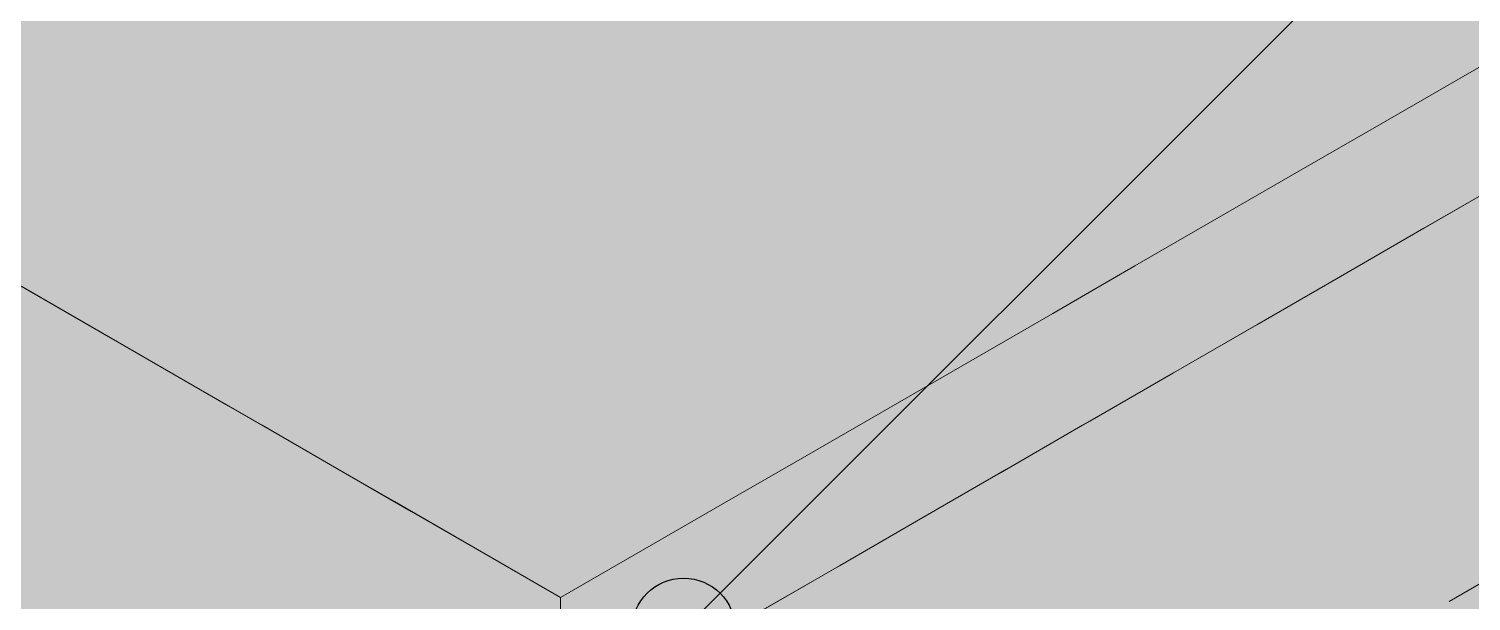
# Model space of a CAD drawing. Header units: metres. Extents: x 0 to 8.41, y 0 to 5.94.
# Drawn here: x 2.1775 to 2.4008, y 2.3164 to 2.405 of the extents above; entities that cross this region are included whole.
import ezdxf

# ---------------------------------------------------------------- set-up
doc = ezdxf.new("R2010")
doc.units = ezdxf.units.M
doc.header["$LTSCALE"] = 0.25
doc.layers.add('ISO-3D', color=7, linetype='CONTINUOUS', lineweight=13)
doc.layers.add('ISO-3D-ARISTAS', color=250, linetype='CONTINUOUS', lineweight=13)
doc.layers.add('LLAMADAS-NUM', color=30, linetype='CONTINUOUS', lineweight=25, true_color=0xc05014)

msp = doc.modelspace()

# ---------------------------------------------------------------- linework, layer by layer
at = {"layer": 'ISO-3D', "true_color": 0x9e9c96}
for points in [[(2.41207, 2.41976), (2.42493, 2.41233), (2.39937, 2.41242), (2.41222, 2.405)], [(2.17664, 2.41399), (2.18963, 2.40649), (2.16372, 2.40652), (2.17671, 2.39902)], [(2.20256, 2.41395), (2.21555, 2.40645), (2.18963, 2.40649), (2.20263, 2.39899)], [(2.22848, 2.41391), (2.24147, 2.40641), (2.21555, 2.40645), (2.22854, 2.39895)], [(2.2544, 2.41388), (2.26739, 2.40638), (2.24147, 2.40641), (2.25446, 2.39891)], [(2.28031, 2.41384), (2.2933, 2.40634), (2.26739, 2.40638), (2.28038, 2.39888)], [(2.30623, 2.4138), (2.31922, 2.4063), (2.2933, 2.40634), (2.30629, 2.39884)], [(2.33215, 2.41377), (2.34514, 2.40627), (2.31922, 2.4063), (2.33221, 2.3988)], [(2.35807, 2.41373), (2.37106, 2.40623), (2.34514, 2.40627), (2.35813, 2.39877)], [(2.38398, 2.4137), (2.39697, 2.4062), (2.37106, 2.40623), (2.38405, 2.39873)], [(2.4099, 2.41366), (2.42289, 2.40616), (2.39697, 2.4062), (2.40996, 2.3987)], [(2.16932, 2.41324), (2.18218, 2.40582), (2.15662, 2.40591), (2.16947, 2.39848)], [(2.19488, 2.41315), (2.20774, 2.40573), (2.18218, 2.40582), (2.19504, 2.39839)], [(2.22044, 2.41306), (2.2333, 2.40564), (2.20774, 2.40573), (2.2206, 2.3983)], [(2.246, 2.41297), (2.25886, 2.40555), (2.2333, 2.40564), (2.24616, 2.39821)], [(2.27156, 2.41288), (2.28442, 2.40545), (2.25886, 2.40555), (2.27172, 2.39812)], [(2.29712, 2.41279), (2.30998, 2.40536), (2.28442, 2.40545), (2.29728, 2.39803)], [(2.32268, 2.4127), (2.33554, 2.40527), (2.30998, 2.40536), (2.32284, 2.39794)], [(2.34824, 2.41261), (2.3611, 2.40518), (2.33554, 2.40527), (2.3484, 2.39785)], [(2.3738, 2.41252), (2.38666, 2.40509), (2.3611, 2.40518), (2.37396, 2.39776)], [(2.39937, 2.41242), (2.41222, 2.405), (2.38666, 2.40509), (2.39952, 2.39767)], [(2.18218, 2.40582), (2.19504, 2.39839), (2.16947, 2.39848), (2.18233, 2.39106)], [(2.18963, 2.40649), (2.20263, 2.39899), (2.17671, 2.39902), (2.1897, 2.39152)], [(2.20774, 2.40573), (2.2206, 2.3983), (2.19504, 2.39839), (2.20789, 2.39097)], [(2.21555, 2.40645), (2.22854, 2.39895), (2.20263, 2.39899), (2.21562, 2.39149)], [(2.2333, 2.40564), (2.24616, 2.39821), (2.2206, 2.3983), (2.23346, 2.39088)], [(2.24147, 2.40641), (2.25446, 2.39891), (2.22854, 2.39895), (2.24153, 2.39145)], [(2.25886, 2.40555), (2.27172, 2.39812), (2.24616, 2.39821), (2.25902, 2.39079)], [(2.26739, 2.40638), (2.28038, 2.39888), (2.25446, 2.39891), (2.26745, 2.39141)], [(2.28442, 2.40545), (2.29728, 2.39803), (2.27172, 2.39812), (2.28458, 2.3907)], [(2.2933, 2.40634), (2.30629, 2.39884), (2.28038, 2.39888), (2.29337, 2.39138)], [(2.30998, 2.40536), (2.32284, 2.39794), (2.29728, 2.39803), (2.31014, 2.39061)], [(2.31922, 2.4063), (2.33221, 2.3988), (2.30629, 2.39884), (2.31929, 2.39134)], [(2.33554, 2.40527), (2.3484, 2.39785), (2.32284, 2.39794), (2.3357, 2.39052)], [(2.34514, 2.40627), (2.35813, 2.39877), (2.33221, 2.3988), (2.3452, 2.3913)], [(2.3611, 2.40518), (2.37396, 2.39776), (2.3484, 2.39785), (2.36126, 2.39042)], [(2.37106, 2.40623), (2.38405, 2.39873), (2.35813, 2.39877), (2.37112, 2.39127)], [(2.38666, 2.40509), (2.39952, 2.39767), (2.37396, 2.39776), (2.38682, 2.39033)], [(2.39697, 2.4062), (2.40996, 2.3987), (2.38405, 2.39873), (2.39704, 2.39123)], [(2.16947, 2.39848), (2.18233, 2.39106), (2.15677, 2.39115), (2.16963, 2.38373)], [(2.17671, 2.39902), (2.1897, 2.39152), (2.16378, 2.39156), (2.17677, 2.38406)], [(2.19504, 2.39839), (2.20789, 2.39097), (2.18233, 2.39106), (2.19519, 2.38364)], [(2.20263, 2.39899), (2.21562, 2.39149), (2.1897, 2.39152), (2.20269, 2.38402)], [(2.2206, 2.3983), (2.23346, 2.39088), (2.20789, 2.39097), (2.22075, 2.38355)], [(2.22854, 2.39895), (2.24153, 2.39145), (2.21562, 2.39149), (2.22861, 2.38399)], [(2.24616, 2.39821), (2.25902, 2.39079), (2.23346, 2.39088), (2.24631, 2.38345)], [(2.25446, 2.39891), (2.26745, 2.39141), (2.24153, 2.39145), (2.25452, 2.38395)], [(2.27172, 2.39812), (2.28458, 2.3907), (2.25902, 2.39079), (2.27188, 2.38336)], [(2.28038, 2.39888), (2.29337, 2.39138), (2.26745, 2.39141), (2.28044, 2.38391)], [(2.29728, 2.39803), (2.31014, 2.39061), (2.28458, 2.3907), (2.29744, 2.38327)], [(2.30629, 2.39884), (2.31929, 2.39134), (2.29337, 2.39138), (2.30636, 2.38388)], [(2.33221, 2.3988), (2.3452, 2.3913), (2.31929, 2.39134), (2.33228, 2.38384)], [(2.35813, 2.39877), (2.37112, 2.39127), (2.3452, 2.3913), (2.35819, 2.3838)], [(2.38405, 2.39873), (2.39704, 2.39123), (2.37112, 2.39127), (2.38411, 2.38377)], [(2.40996, 2.3987), (2.42295, 2.3912), (2.39704, 2.39123), (2.41003, 2.38373)], [(2.32284, 2.39794), (2.3357, 2.39052), (2.31014, 2.39061), (2.323, 2.38318)], [(2.3484, 2.39785), (2.36126, 2.39042), (2.3357, 2.39052), (2.34856, 2.38309)], [(2.37396, 2.39776), (2.38682, 2.39033), (2.36126, 2.39042), (2.37412, 2.383)], [(2.1897, 2.39152), (2.20269, 2.38402), (2.17677, 2.38406), (2.18976, 2.37656)], [(2.21562, 2.39149), (2.22861, 2.38399), (2.20269, 2.38402), (2.21568, 2.37652)], [(2.24153, 2.39145), (2.25452, 2.38395), (2.22861, 2.38399), (2.2416, 2.37649)], [(2.26745, 2.39141), (2.28044, 2.38391), (2.25452, 2.38395), (2.26751, 2.37645)], [(2.29337, 2.39138), (2.30636, 2.38388), (2.28044, 2.38391), (2.29343, 2.37641)], [(2.31929, 2.39134), (2.33228, 2.38384), (2.30636, 2.38388), (2.31935, 2.37638)], [(2.3452, 2.3913), (2.35819, 2.3838), (2.33228, 2.38384), (2.34527, 2.37634)], [(2.18233, 2.39106), (2.19519, 2.38364), (2.16963, 2.38373), (2.18249, 2.3763)], [(2.20789, 2.39097), (2.22075, 2.38355), (2.19519, 2.38364), (2.20805, 2.37621)], [(2.23346, 2.39088), (2.24631, 2.38345), (2.22075, 2.38355), (2.23361, 2.37612)], [(2.25902, 2.39079), (2.27188, 2.38336), (2.24631, 2.38345), (2.25917, 2.37603)], [(2.28458, 2.3907), (2.29744, 2.38327), (2.27188, 2.38336), (2.28473, 2.37594)], [(2.31014, 2.39061), (2.323, 2.38318), (2.29744, 2.38327), (2.3103, 2.37585)], [(2.3357, 2.39052), (2.34856, 2.38309), (2.323, 2.38318), (2.33586, 2.37576)], [(2.36126, 2.39042), (2.37412, 2.383), (2.34856, 2.38309), (2.36142, 2.37567)], [(2.37112, 2.39127), (2.38411, 2.38377), (2.35819, 2.3838), (2.37118, 2.3763)], [(2.39704, 2.39123), (2.41003, 2.38373), (2.38411, 2.38377), (2.3971, 2.37627)], [(2.16963, 2.38373), (2.18249, 2.3763), (2.15693, 2.37639), (2.16979, 2.36897)], [(2.17677, 2.38406), (2.18976, 2.37656), (2.16384, 2.3766), (2.17683, 2.3691)], [(2.19519, 2.38364), (2.20805, 2.37621), (2.18249, 2.3763), (2.19535, 2.36888)], [(2.20269, 2.38402), (2.21568, 2.37652), (2.18976, 2.37656), (2.20275, 2.36906)], [(2.22075, 2.38355), (2.23361, 2.37612), (2.20805, 2.37621), (2.22091, 2.36879)], [(2.22861, 2.38399), (2.2416, 2.37649), (2.21568, 2.37652), (2.22867, 2.36902)], [(2.24631, 2.38345), (2.25917, 2.37603), (2.23361, 2.37612), (2.24647, 2.3687)], [(2.25452, 2.38395), (2.26751, 2.37645), (2.2416, 2.37649), (2.25459, 2.36899)], [(2.27188, 2.38336), (2.28473, 2.37594), (2.25917, 2.37603), (2.27203, 2.36861)], [(2.28044, 2.38391), (2.29343, 2.37641), (2.26751, 2.37645), (2.2805, 2.36895)], [(2.29744, 2.38327), (2.3103, 2.37585), (2.28473, 2.37594), (2.29759, 2.36852)], [(2.30636, 2.38388), (2.31935, 2.37638), (2.29343, 2.37641), (2.30642, 2.36891)], [(2.323, 2.38318), (2.33586, 2.37576), (2.3103, 2.37585), (2.32315, 2.36842)], [(2.33228, 2.38384), (2.34527, 2.37634), (2.31935, 2.37638), (2.33234, 2.36888)], [(2.34856, 2.38309), (2.36142, 2.37567), (2.33586, 2.37576), (2.34872, 2.36833)], [(2.35819, 2.3838), (2.37118, 2.3763), (2.34527, 2.37634), (2.35826, 2.36884)], [(2.38411, 2.38377), (2.3971, 2.37627), (2.37118, 2.3763), (2.38417, 2.3688)], [(2.41003, 2.38373), (2.42302, 2.37623), (2.3971, 2.37627), (2.41009, 2.36877)], [(2.18249, 2.3763), (2.19535, 2.36888), (2.16979, 2.36897), (2.18265, 2.36155)], [(2.18976, 2.37656), (2.20275, 2.36906), (2.17683, 2.3691), (2.18982, 2.3616)], [(2.20805, 2.37621), (2.22091, 2.36879), (2.19535, 2.36888), (2.20821, 2.36145)], [(2.21568, 2.37652), (2.22867, 2.36902), (2.20275, 2.36906), (2.21574, 2.36156)], [(2.23361, 2.37612), (2.24647, 2.3687), (2.22091, 2.36879), (2.23377, 2.36136)], [(2.2416, 2.37649), (2.25459, 2.36899), (2.22867, 2.36902), (2.24166, 2.36152)], [(2.25917, 2.37603), (2.27203, 2.36861), (2.24647, 2.3687), (2.25933, 2.36127)], [(2.26751, 2.37645), (2.2805, 2.36895), (2.25459, 2.36899), (2.26758, 2.36149)], [(2.28473, 2.37594), (2.29759, 2.36852), (2.27203, 2.36861), (2.28489, 2.36118)], [(2.29343, 2.37641), (2.30642, 2.36891), (2.2805, 2.36895), (2.29349, 2.36145)], [(2.3103, 2.37585), (2.32315, 2.36842), (2.29759, 2.36852), (2.31045, 2.36109)], [(2.31935, 2.37638), (2.33234, 2.36888), (2.30642, 2.36891), (2.31941, 2.36141)], [(2.33586, 2.37576), (2.34872, 2.36833), (2.32315, 2.36842), (2.33601, 2.361)], [(2.34527, 2.37634), (2.35826, 2.36884), (2.33234, 2.36888), (2.34533, 2.36138)], [(2.37118, 2.3763), (2.38417, 2.3688), (2.35826, 2.36884), (2.37125, 2.36134)], [(2.3971, 2.37627), (2.41009, 2.36877), (2.38417, 2.3688), (2.39716, 2.3613)], [(2.17683, 2.3691), (2.18982, 2.3616), (2.16391, 2.36163), (2.1769, 2.35413)], [(2.20275, 2.36906), (2.21574, 2.36156), (2.18982, 2.3616), (2.20282, 2.3541)], [(2.22867, 2.36902), (2.24166, 2.36152), (2.21574, 2.36156), (2.22873, 2.35406)], [(2.25459, 2.36899), (2.26758, 2.36149), (2.24166, 2.36152), (2.25465, 2.35402)], [(2.2805, 2.36895), (2.29349, 2.36145), (2.26758, 2.36149), (2.28057, 2.35399)], [(2.19535, 2.36888), (2.20821, 2.36145), (2.18265, 2.36155), (2.19551, 2.35412)], [(2.22091, 2.36879), (2.23377, 2.36136), (2.20821, 2.36145), (2.22107, 2.35403)], [(2.24647, 2.3687), (2.25933, 2.36127), (2.23377, 2.36136), (2.24663, 2.35394)], [(2.27203, 2.36861), (2.28489, 2.36118), (2.25933, 2.36127), (2.27219, 2.35385)], [(2.29759, 2.36852), (2.31045, 2.36109), (2.28489, 2.36118), (2.29775, 2.35376)], [(2.30642, 2.36891), (2.31941, 2.36141), (2.29349, 2.36145), (2.30648, 2.35395)], [(2.32315, 2.36842), (2.33601, 2.361), (2.31045, 2.36109), (2.32331, 2.35367)], [(2.33234, 2.36888), (2.34533, 2.36138), (2.31941, 2.36141), (2.3324, 2.35391)], [(2.35826, 2.36884), (2.37125, 2.36134), (2.34533, 2.36138), (2.35832, 2.35388)], [(2.38417, 2.3688), (2.39716, 2.3613), (2.37125, 2.36134), (2.38424, 2.35384)], [(2.41009, 2.36877), (2.42308, 2.36127), (2.39716, 2.3613), (2.41015, 2.3538)], [(2.18982, 2.3616), (2.20282, 2.3541), (2.1769, 2.35413), (2.18989, 2.34663)], [(2.20821, 2.36145), (2.22107, 2.35403), (2.19551, 2.35412), (2.20837, 2.3467)], [(2.21574, 2.36156), (2.22873, 2.35406), (2.20282, 2.3541), (2.21581, 2.3466)], [(2.23377, 2.36136), (2.24663, 2.35394), (2.22107, 2.35403), (2.23393, 2.34661)], [(2.24166, 2.36152), (2.25465, 2.35402), (2.22873, 2.35406), (2.24172, 2.34656)], [(2.25933, 2.36127), (2.27219, 2.35385), (2.24663, 2.35394), (2.25949, 2.34652)], [(2.26758, 2.36149), (2.28057, 2.35399), (2.25465, 2.35402), (2.26764, 2.34652)], [(2.28489, 2.36118), (2.29775, 2.35376), (2.27219, 2.35385), (2.28505, 2.34642)], [(2.29349, 2.36145), (2.30648, 2.35395), (2.28057, 2.35399), (2.29356, 2.34649)], [(2.31045, 2.36109), (2.32331, 2.35367), (2.29775, 2.35376), (2.31061, 2.34633)], [(2.31941, 2.36141), (2.3324, 2.35391), (2.30648, 2.35395), (2.31948, 2.34645)], [(2.34533, 2.36138), (2.35832, 2.35388), (2.3324, 2.35391), (2.34539, 2.34641)], [(2.37125, 2.36134), (2.38424, 2.35384), (2.35832, 2.35388), (2.37131, 2.34638)], [(2.39716, 2.3613), (2.41015, 2.3538), (2.38424, 2.35384), (2.39723, 2.34634)], [(2.1769, 2.35413), (2.18989, 2.34663), (2.16397, 2.34667), (2.17696, 2.33917)], [(2.20282, 2.3541), (2.21581, 2.3466), (2.18989, 2.34663), (2.20288, 2.33913)], [(2.22107, 2.35403), (2.23393, 2.34661), (2.20837, 2.3467), (2.22123, 2.33927)], [(2.22873, 2.35406), (2.24172, 2.34656), (2.21581, 2.3466), (2.2288, 2.3391)], [(2.24663, 2.35394), (2.25949, 2.34652), (2.23393, 2.34661), (2.24679, 2.33918)], [(2.25465, 2.35402), (2.26764, 2.34652), (2.24172, 2.34656), (2.25471, 2.33906)], [(2.27219, 2.35385), (2.28505, 2.34642), (2.25949, 2.34652), (2.27235, 2.33909)], [(2.28057, 2.35399), (2.29356, 2.34649), (2.26764, 2.34652), (2.28063, 2.33902)], [(2.29775, 2.35376), (2.31061, 2.34633), (2.28505, 2.34642), (2.29791, 2.339)], [(2.30648, 2.35395), (2.31948, 2.34645), (2.29356, 2.34649), (2.30655, 2.33899)], [(2.3324, 2.35391), (2.34539, 2.34641), (2.31948, 2.34645), (2.33247, 2.33895)], [(2.35832, 2.35388), (2.37131, 2.34638), (2.34539, 2.34641), (2.35838, 2.33891)], [(2.38424, 2.35384), (2.39723, 2.34634), (2.37131, 2.34638), (2.3843, 2.33888)], [(2.41015, 2.3538), (2.42314, 2.3463), (2.39723, 2.34634), (2.41022, 2.33884)], [(2.18989, 2.34663), (2.20288, 2.33913), (2.17696, 2.33917), (2.18995, 2.33167)], [(2.21581, 2.3466), (2.2288, 2.3391), (2.20288, 2.33913), (2.21587, 2.33163)], [(2.23393, 2.34661), (2.24679, 2.33918), (2.22123, 2.33927), (2.23409, 2.33185)], [(2.24172, 2.34656), (2.25471, 2.33906), (2.2288, 2.3391), (2.24179, 2.3316)], [(2.25949, 2.34652), (2.27235, 2.33909), (2.24679, 2.33918), (2.25965, 2.33176)], [(2.26764, 2.34652), (2.28063, 2.33902), (2.25471, 2.33906), (2.2677, 2.33156)], [(2.28505, 2.34642), (2.29791, 2.339), (2.27235, 2.33909), (2.28521, 2.33167)], [(2.29356, 2.34649), (2.30655, 2.33899), (2.28063, 2.33902), (2.29362, 2.33152)], [(2.31948, 2.34645), (2.33247, 2.33895), (2.30655, 2.33899), (2.31954, 2.33149)], [(2.34539, 2.34641), (2.35838, 2.33891), (2.33247, 2.33895), (2.34546, 2.33145)], [(2.37131, 2.34638), (2.3843, 2.33888), (2.35838, 2.33891), (2.37137, 2.33141)], [(2.39723, 2.34634), (2.41022, 2.33884), (2.3843, 2.33888), (2.39729, 2.33138)], [(2.17696, 2.33917), (2.18995, 2.33167), (2.16403, 2.33171), (2.17702, 2.32421)], [(2.20288, 2.33913), (2.21587, 2.33163), (2.18995, 2.33167), (2.20294, 2.32417)], [(2.2288, 2.3391), (2.24179, 2.3316), (2.21587, 2.33163), (2.22886, 2.32413)], [(2.24679, 2.33918), (2.25965, 2.33176), (2.23409, 2.33185), (2.24694, 2.32442)], [(2.25471, 2.33906), (2.2677, 2.33156), (2.24179, 2.3316), (2.25478, 2.3241)], [(2.27235, 2.33909), (2.28521, 2.33167), (2.25965, 2.33176), (2.27251, 2.32433)], [(2.28063, 2.33902), (2.29362, 2.33152), (2.2677, 2.33156), (2.28069, 2.32406)], [(2.30655, 2.33899), (2.31954, 2.33149), (2.29362, 2.33152), (2.30661, 2.32402)], [(2.33247, 2.33895), (2.34546, 2.33145), (2.31954, 2.33149), (2.33253, 2.32399)], [(2.35838, 2.33891), (2.37137, 2.33141), (2.34546, 2.33145), (2.35845, 2.32395)], [(2.3843, 2.33888), (2.39729, 2.33138), (2.37137, 2.33141), (2.38436, 2.32391)], [(2.41022, 2.33884), (2.42321, 2.33134), (2.39729, 2.33138), (2.41028, 2.32388)], [(2.18995, 2.33167), (2.20294, 2.32417), (2.17702, 2.32421), (2.19001, 2.31671)], [(2.21587, 2.33163), (2.22886, 2.32413), (2.20294, 2.32417), (2.21593, 2.31667)], [(2.24179, 2.3316), (2.25478, 2.3241), (2.22886, 2.32413), (2.24185, 2.31663)], [(2.25965, 2.33176), (2.27251, 2.32433), (2.24694, 2.32442), (2.2598, 2.317)], [(2.2677, 2.33156), (2.28069, 2.32406), (2.25478, 2.3241), (2.26777, 2.3166)], [(2.29362, 2.33152), (2.30661, 2.32402), (2.28069, 2.32406), (2.29368, 2.31656)], [(2.31954, 2.33149), (2.33253, 2.32399), (2.30661, 2.32402), (2.3196, 2.31652)], [(2.34546, 2.33145), (2.35845, 2.32395), (2.33253, 2.32399), (2.34552, 2.31649)], [(2.37137, 2.33141), (2.38436, 2.32391), (2.35845, 2.32395), (2.37144, 2.31645)], [(2.39729, 2.33138), (2.41028, 2.32388), (2.38436, 2.32391), (2.39735, 2.31641)], [(2.17702, 2.32421), (2.19001, 2.31671), (2.1641, 2.31674), (2.17709, 2.30924)], [(2.20294, 2.32417), (2.21593, 2.31667), (2.19001, 2.31671), (2.20301, 2.30921)], [(2.22886, 2.32413), (2.24185, 2.31663), (2.21593, 2.31667), (2.22892, 2.30917)], [(2.25478, 2.3241), (2.26777, 2.3166), (2.24185, 2.31663), (2.25484, 2.30913)], [(2.28069, 2.32406), (2.29368, 2.31656), (2.26777, 2.3166), (2.28076, 2.3091)], [(2.30661, 2.32402), (2.3196, 2.31652), (2.29368, 2.31656), (2.30667, 2.30906)], [(2.33253, 2.32399), (2.34552, 2.31649), (2.3196, 2.31652), (2.33259, 2.30902)], [(2.35845, 2.32395), (2.37144, 2.31645), (2.34552, 2.31649), (2.35851, 2.30899)], [(2.38436, 2.32391), (2.39735, 2.31641), (2.37144, 2.31645), (2.38443, 2.30895)], [(2.19001, 2.31671), (2.20301, 2.30921), (2.17709, 2.30924), (2.19008, 2.30174)], [(2.21593, 2.31667), (2.22892, 2.30917), (2.20301, 2.30921), (2.216, 2.30171)], [(2.24185, 2.31663), (2.25484, 2.30913), (2.22892, 2.30917), (2.24191, 2.30167)], [(2.26777, 2.3166), (2.28076, 2.3091), (2.25484, 2.30913), (2.26783, 2.30163)], [(2.29368, 2.31656), (2.30667, 2.30906), (2.28076, 2.3091), (2.29375, 2.3016)], [(2.3196, 2.31652), (2.33259, 2.30902), (2.30667, 2.30906), (2.31967, 2.30156)], [(2.34552, 2.31649), (2.35851, 2.30899), (2.33259, 2.30902), (2.34558, 2.30152)], [(2.37144, 2.31645), (2.38443, 2.30895), (2.35851, 2.30899), (2.3715, 2.30149)]]:
    msp.add_solid(points, dxfattribs=at)
at = {"layer": 'ISO-3D', "true_color": 0x7f7e7a}
for points in [[(2.41222, 2.39), (2.39952, 2.38267), (2.41222, 2.405), (2.39952, 2.39767)], [(2.39952, 2.38267), (2.38682, 2.37533), (2.39952, 2.39767), (2.38682, 2.39033)], [(2.38682, 2.37533), (2.37412, 2.368), (2.38682, 2.39033), (2.37412, 2.383)], [(2.41222, 2.375), (2.39952, 2.36767), (2.41222, 2.39), (2.39952, 2.38267)], [(2.37412, 2.368), (2.36142, 2.36067), (2.37412, 2.383), (2.36142, 2.37567)], [(2.39952, 2.36767), (2.38682, 2.36033), (2.39952, 2.38267), (2.38682, 2.37533)], [(2.36142, 2.36067), (2.34872, 2.35333), (2.36142, 2.37567), (2.34872, 2.36833)], [(2.38682, 2.36033), (2.37412, 2.353), (2.38682, 2.37533), (2.37412, 2.368)], [(2.41222, 2.36), (2.39952, 2.35267), (2.41222, 2.375), (2.39952, 2.36767)], [(2.34872, 2.35333), (2.33601, 2.346), (2.34872, 2.36833), (2.33601, 2.361)], [(2.37412, 2.353), (2.36142, 2.34567), (2.37412, 2.368), (2.36142, 2.36067)], [(2.39952, 2.35267), (2.38682, 2.34533), (2.39952, 2.36767), (2.38682, 2.36033)], [(2.33601, 2.346), (2.32331, 2.33867), (2.33601, 2.361), (2.32331, 2.35367)], [(2.36142, 2.34567), (2.34872, 2.33833), (2.36142, 2.36067), (2.34872, 2.35333)], [(2.38682, 2.34533), (2.37412, 2.338), (2.38682, 2.36033), (2.37412, 2.353)], [(2.41222, 2.345), (2.39952, 2.33767), (2.41222, 2.36), (2.39952, 2.35267)], [(2.32331, 2.33867), (2.31061, 2.33133), (2.32331, 2.35367), (2.31061, 2.34633)], [(2.34872, 2.33833), (2.33601, 2.331), (2.34872, 2.35333), (2.33601, 2.346)], [(2.37412, 2.338), (2.36142, 2.33067), (2.37412, 2.353), (2.36142, 2.34567)], [(2.39952, 2.33767), (2.38682, 2.33033), (2.39952, 2.35267), (2.38682, 2.34533)], [(2.31061, 2.33133), (2.29791, 2.324), (2.31061, 2.34633), (2.29791, 2.339)], [(2.33601, 2.331), (2.32331, 2.32367), (2.33601, 2.346), (2.32331, 2.33867)], [(2.36142, 2.33067), (2.34872, 2.32333), (2.36142, 2.34567), (2.34872, 2.33833)], [(2.38682, 2.33033), (2.37412, 2.323), (2.38682, 2.34533), (2.37412, 2.338)], [(2.41222, 2.33071), (2.39952, 2.32338), (2.41222, 2.345), (2.39952, 2.33767)], [(2.29791, 2.324), (2.28521, 2.31667), (2.29791, 2.339), (2.28521, 2.33167)], [(2.32331, 2.32367), (2.31061, 2.31633), (2.32331, 2.33867), (2.31061, 2.33133)], [(2.34872, 2.32333), (2.33601, 2.316), (2.34872, 2.33833), (2.33601, 2.331)], [(2.37412, 2.323), (2.36142, 2.31567), (2.37412, 2.338), (2.36142, 2.33067)], [(2.39952, 2.32338), (2.38682, 2.31605), (2.39952, 2.33767), (2.38682, 2.33033)], [(2.28521, 2.31667), (2.27251, 2.30933), (2.28521, 2.33167), (2.27251, 2.32433)], [(2.31061, 2.31633), (2.29791, 2.309), (2.31061, 2.33133), (2.29791, 2.324)], [(2.33601, 2.316), (2.32331, 2.30867), (2.33601, 2.331), (2.32331, 2.32367)], [(2.36142, 2.31567), (2.34872, 2.30833), (2.36142, 2.33067), (2.34872, 2.32333)], [(2.38682, 2.31605), (2.37412, 2.30871), (2.38682, 2.33033), (2.37412, 2.323)], [(2.41222, 2.31643), (2.39952, 2.3091), (2.41222, 2.33071), (2.39952, 2.32338)], [(2.27251, 2.30933), (2.2598, 2.302), (2.27251, 2.32433), (2.2598, 2.317)], [(2.29791, 2.309), (2.28521, 2.30167), (2.29791, 2.324), (2.28521, 2.31667)], [(2.32331, 2.30867), (2.31061, 2.30133), (2.32331, 2.32367), (2.31061, 2.31633)], [(2.34872, 2.30833), (2.33601, 2.301), (2.34872, 2.32333), (2.33601, 2.316)], [(2.37412, 2.30871), (2.36142, 2.30138), (2.37412, 2.323), (2.36142, 2.31567)], [(2.39952, 2.3091), (2.38682, 2.30176), (2.39952, 2.32338), (2.38682, 2.31605)], [(2.28521, 2.30167), (2.27251, 2.29433), (2.28521, 2.31667), (2.27251, 2.30933)]]:
    msp.add_solid(points, dxfattribs=at)
at = {"layer": 'ISO-3D', "true_color": 0xb0aea8}
for points in [[(2.40414, 2.38033), (2.41651, 2.37319), (2.39144, 2.373), (2.40381, 2.36586)], [(2.39144, 2.373), (2.40381, 2.36586), (2.37874, 2.36567), (2.39111, 2.35852)], [(2.37874, 2.36567), (2.39111, 2.35852), (2.36604, 2.35833), (2.37841, 2.35119)], [(2.40381, 2.36586), (2.41618, 2.35871), (2.39111, 2.35852), (2.40348, 2.35138)], [(2.36604, 2.35833), (2.37841, 2.35119), (2.35333, 2.351), (2.36571, 2.34386)], [(2.39111, 2.35852), (2.40348, 2.35138), (2.37841, 2.35119), (2.39078, 2.34405)], [(2.37841, 2.35119), (2.39078, 2.34405), (2.36571, 2.34386), (2.37808, 2.33671)], [(2.40348, 2.35138), (2.41585, 2.34424), (2.39078, 2.34405), (2.40315, 2.3369)], [(2.35333, 2.351), (2.36571, 2.34386), (2.34063, 2.34367), (2.353, 2.33652)], [(2.34063, 2.34367), (2.353, 2.33652), (2.32793, 2.33633), (2.3403, 2.32919)], [(2.36571, 2.34386), (2.37808, 2.33671), (2.353, 2.33652), (2.36538, 2.32938)], [(2.39078, 2.34405), (2.40315, 2.3369), (2.37808, 2.33671), (2.39045, 2.32957)], [(2.32793, 2.33633), (2.3403, 2.32919), (2.31523, 2.329), (2.3276, 2.32186)], [(2.353, 2.33652), (2.36538, 2.32938), (2.3403, 2.32919), (2.35267, 2.32205)], [(2.37808, 2.33671), (2.39045, 2.32957), (2.36538, 2.32938), (2.37775, 2.32224)], [(2.40315, 2.3369), (2.41552, 2.32976), (2.39045, 2.32957), (2.40282, 2.32243)], [(2.31523, 2.329), (2.3276, 2.32186), (2.30253, 2.32167), (2.3149, 2.31452)], [(2.3403, 2.32919), (2.35267, 2.32205), (2.3276, 2.32186), (2.33997, 2.31471)], [(2.36538, 2.32938), (2.37775, 2.32224), (2.35267, 2.32205), (2.36505, 2.3149)], [(2.39045, 2.32957), (2.40282, 2.32243), (2.37775, 2.32224), (2.39012, 2.3151)], [(2.37775, 2.32224), (2.39012, 2.3151), (2.36505, 2.3149), (2.37742, 2.30776)], [(2.40282, 2.32243), (2.41519, 2.31529), (2.39012, 2.3151), (2.40249, 2.30795)], [(2.30253, 2.32167), (2.3149, 2.31452), (2.28983, 2.31433), (2.3022, 2.30719)], [(2.3276, 2.32186), (2.33997, 2.31471), (2.3149, 2.31452), (2.32727, 2.30738)], [(2.35267, 2.32205), (2.36505, 2.3149), (2.33997, 2.31471), (2.35234, 2.30757)]]:
    msp.add_solid(points, dxfattribs=at)
at = {"layer": 'ISO-3D', "true_color": 0x8e8d88}
for points in [[(2.40639, 2.36709), (2.39347, 2.35963), (2.40639, 2.38163), (2.39347, 2.37417)], [(2.39347, 2.35963), (2.38054, 2.35216), (2.39347, 2.37417), (2.38054, 2.36671)], [(2.40639, 2.35254), (2.39347, 2.34508), (2.40639, 2.36709), (2.39347, 2.35963)], [(2.38054, 2.35216), (2.36761, 2.3447), (2.38054, 2.36671), (2.36761, 2.35924)], [(2.36761, 2.3447), (2.35469, 2.33724), (2.36761, 2.35924), (2.35469, 2.35178)], [(2.39347, 2.34508), (2.38054, 2.33762), (2.39347, 2.35963), (2.38054, 2.35216)], [(2.35469, 2.33724), (2.34176, 2.32977), (2.35469, 2.35178), (2.34176, 2.34432)], [(2.38054, 2.33762), (2.36761, 2.33015), (2.38054, 2.35216), (2.36761, 2.3447)], [(2.40639, 2.338), (2.39347, 2.33053), (2.40639, 2.35254), (2.39347, 2.34508)], [(2.36761, 2.33015), (2.35469, 2.32269), (2.36761, 2.3447), (2.35469, 2.33724)], [(2.39347, 2.33053), (2.38054, 2.32307), (2.39347, 2.34508), (2.38054, 2.33762)], [(2.34176, 2.32977), (2.32883, 2.32231), (2.34176, 2.34432), (2.32883, 2.33685)], [(2.40639, 2.32345), (2.39347, 2.31599), (2.40639, 2.338), (2.39347, 2.33053)], [(2.32883, 2.32231), (2.31591, 2.31484), (2.32883, 2.33685), (2.31591, 2.32939)], [(2.35469, 2.32269), (2.34176, 2.31523), (2.35469, 2.33724), (2.34176, 2.32977)], [(2.38054, 2.32307), (2.36761, 2.31561), (2.38054, 2.33762), (2.36761, 2.33015)], [(2.31591, 2.31484), (2.30298, 2.30738), (2.31591, 2.32939), (2.30298, 2.32193)], [(2.34176, 2.31523), (2.32883, 2.30776), (2.34176, 2.32977), (2.32883, 2.32231)], [(2.36761, 2.31561), (2.35469, 2.30814), (2.36761, 2.33015), (2.35469, 2.32269)], [(2.39347, 2.31599), (2.38054, 2.30853), (2.39347, 2.33053), (2.38054, 2.32307)], [(2.32883, 2.30776), (2.31591, 2.3003), (2.32883, 2.32231), (2.31591, 2.31484)], [(2.35469, 2.30814), (2.34176, 2.30068), (2.35469, 2.32269), (2.34176, 2.31523)], [(2.38054, 2.30853), (2.36761, 2.30106), (2.38054, 2.32307), (2.36761, 2.31561)], [(2.40639, 2.30891), (2.39347, 2.30144), (2.40639, 2.32345), (2.39347, 2.31599)], [(2.41028, 2.31054), (2.39735, 2.30308), (2.41028, 2.32388), (2.39735, 2.31641)], [(2.30298, 2.30738), (2.29005, 2.29992), (2.30298, 2.32193), (2.29005, 2.31446)]]:
    msp.add_solid(points, dxfattribs=at)
at = {"layer": 'ISO-3D', "true_color": 0xafa288}
for points in [[(2.16454, 2.357), (2.17753, 2.3495), (2.16454, 2.372), (2.17753, 2.3645)], [(2.17753, 2.3495), (2.19052, 2.342), (2.17753, 2.3645), (2.19052, 2.357)], [(2.16454, 2.342), (2.17753, 2.3345), (2.16454, 2.357), (2.17753, 2.3495)], [(2.19052, 2.342), (2.20207, 2.33533), (2.19052, 2.357), (2.20207, 2.35033)], [(2.17753, 2.3345), (2.19052, 2.327), (2.17753, 2.3495), (2.19052, 2.342)], [(2.20207, 2.33533), (2.21362, 2.32867), (2.20207, 2.35033), (2.21362, 2.34367)], [(2.21362, 2.32867), (2.22516, 2.322), (2.21362, 2.34367), (2.22516, 2.337)], [(2.16454, 2.327), (2.17753, 2.3195), (2.16454, 2.342), (2.17753, 2.3345)], [(2.19052, 2.327), (2.20207, 2.32033), (2.19052, 2.342), (2.20207, 2.33533)], [(2.22516, 2.322), (2.23671, 2.31533), (2.22516, 2.337), (2.23671, 2.33033)], [(2.17753, 2.3195), (2.19052, 2.312), (2.17753, 2.3345), (2.19052, 2.327)], [(2.20207, 2.32033), (2.21362, 2.31367), (2.20207, 2.33533), (2.21362, 2.32867)], [(2.23671, 2.31533), (2.24826, 2.30867), (2.23671, 2.33033), (2.24826, 2.32367)], [(2.16454, 2.312), (2.17753, 2.3045), (2.16454, 2.327), (2.17753, 2.3195)], [(2.19052, 2.312), (2.20207, 2.30533), (2.19052, 2.327), (2.20207, 2.32033)], [(2.21362, 2.31367), (2.22516, 2.307), (2.21362, 2.32867), (2.22516, 2.322)], [(2.24826, 2.30867), (2.2598, 2.302), (2.24826, 2.32367), (2.2598, 2.317)], [(2.20207, 2.30533), (2.21362, 2.29867), (2.20207, 2.32033), (2.21362, 2.31367)], [(2.22516, 2.307), (2.23671, 2.30033), (2.22516, 2.322), (2.23671, 2.31533)], [(2.17753, 2.3045), (2.19052, 2.297), (2.17753, 2.3195), (2.19052, 2.312)]]:
    msp.add_solid(points, dxfattribs=at)
at = {"layer": 'ISO-3D-ARISTAS', "color": 250}
for p, q in [((2.39952, 2.39767), (2.41222, 2.405)), ((2.41222, 2.405), (2.39952, 2.39767)), ((2.38682, 2.39033), (2.39952, 2.39767)), ((2.39952, 2.39767), (2.38682, 2.39033)), ((2.37412, 2.383), (2.38682, 2.39033)), ((2.38682, 2.39033), (2.37412, 2.383)), ((2.36142, 2.37567), (2.37412, 2.383)), ((2.37412, 2.383), (2.36142, 2.37567)), ((2.39144, 2.373), (2.40414, 2.38033)), ((2.39347, 2.37417), (2.40639, 2.38163)), ((2.34872, 2.36833), (2.36142, 2.37567)), ((2.36142, 2.37567), (2.34872, 2.36833)), ((2.38054, 2.36671), (2.39347, 2.37417)), ((2.17753, 2.3645), (2.16454, 2.372)), ((2.37874, 2.36567), (2.39144, 2.373)), ((2.18265, 2.36155), (2.16979, 2.36897)), ((2.33601, 2.361), (2.34872, 2.36833)), ((2.34872, 2.36833), (2.33601, 2.361)), ((2.19052, 2.357), (2.17753, 2.3645)), ((2.36604, 2.35833), (2.37874, 2.36567)), ((2.36761, 2.35924), (2.38054, 2.36671)), ((2.19551, 2.35412), (2.18265, 2.36155)), ((2.32331, 2.35367), (2.33601, 2.361)), ((2.33601, 2.361), (2.32331, 2.35367)), ((2.35333, 2.351), (2.36604, 2.35833)), ((2.35469, 2.35178), (2.36761, 2.35924)), ((2.20207, 2.35033), (2.19052, 2.357)), ((2.20837, 2.3467), (2.19551, 2.35412)), ((2.31061, 2.34633), (2.32331, 2.35367)), ((2.32331, 2.35367), (2.31061, 2.34633)), ((2.34176, 2.34432), (2.35469, 2.35178)), ((2.21362, 2.34367), (2.20207, 2.35033)), ((2.34063, 2.34367), (2.35333, 2.351)), ((2.22123, 2.33927), (2.20837, 2.3467)), ((2.29791, 2.339), (2.31061, 2.34633)), ((2.31061, 2.34633), (2.29791, 2.339)), ((2.22516, 2.337), (2.21362, 2.34367)), ((2.32793, 2.33633), (2.34063, 2.34367)), ((2.32883, 2.33685), (2.34176, 2.34432)), ((2.23409, 2.33185), (2.22123, 2.33927)), ((2.28521, 2.33167), (2.29791, 2.339)), ((2.29791, 2.339), (2.28521, 2.33167)), ((2.23671, 2.33033), (2.22516, 2.337)), ((2.31523, 2.329), (2.32793, 2.33633)), ((2.31591, 2.32939), (2.32883, 2.33685)), ((2.24694, 2.32442), (2.23409, 2.33185)), ((2.27251, 2.32433), (2.28521, 2.33167)), ((2.28521, 2.33167), (2.27251, 2.32433)), ((2.24826, 2.32367), (2.23671, 2.33033)), ((2.30253, 2.32167), (2.31523, 2.329)), ((2.30298, 2.32193), (2.31591, 2.32939)), ((2.2598, 2.317), (2.24694, 2.32442)), ((2.2598, 2.317), (2.27251, 2.32433)), ((2.27251, 2.32433), (2.2598, 2.317)), ((2.2598, 2.317), (2.24826, 2.32367)), ((2.41028, 2.32388), (2.39735, 2.31641)), ((2.39735, 2.31641), (2.41028, 2.32388)), ((2.28983, 2.31433), (2.30253, 2.32167)), ((2.29005, 2.31446), (2.30298, 2.32193)), ((2.2598, 2.302), (2.2598, 2.317)), ((2.2598, 2.302), (2.2598, 2.317))]:
    msp.add_line(p, q, dxfattribs=at)
at = {"layer": 'LLAMADAS-NUM'}
msp.add_line((2.27886, 2.312), (2.53886, 2.572), dxfattribs=at)
msp.add_circle((2.27886, 2.312), 0.008, dxfattribs=at)

doc.saveas('drawing.dxf')
